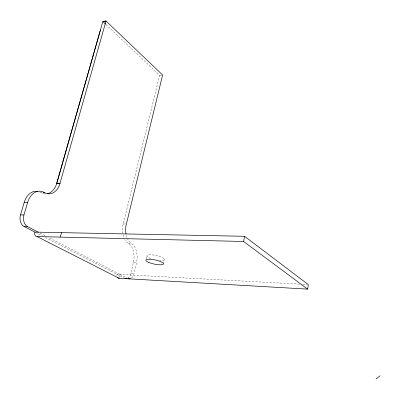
<?xml version="1.0" encoding="UTF-8"?>
<svg xmlns="http://www.w3.org/2000/svg" width="400" height="400" viewBox="0 0 400 400"><rect width="100%" height="100%" fill="white"/><g stroke="black" fill="none" stroke-linecap="round" stroke-linejoin="round"><path stroke-width="0.3" stroke-dasharray="2 1.5" d="M105.985 24.515L159.595 75.32L122.775 225.875A15.01 9.08 -88.3 0 0 123.785 237.37M163.535 263.705L164.5 259.325M146.24 258.725L146.865 255.995M131.55 277.94A7.66 4.605 -85.7 0 0 134 273.45L136.525 262.635A15.325 9.28 -86.5 0 0 131.465 243.49L130.385 242.71A15.05 9.05 -88.4 0 1 127.64 239.04M127.825 278.17A7.64 4.62 -85.7 0 0 130.85 273.285L133.39 262.5A15.285 9.31 -86.4 0 0 128.315 243.4L127.23 242.625A15.01 9.08 -88.3 0 1 124.735 239.46M119.405 277.385L120.125 274.43L48.84 237.625M159.595 75.32L162.61 74.99M39.395 191.83A17.685 12.665 -88.8 0 1 40.945 192.57L42.645 192.54M123.155 223.965L126.32 224M128.315 243.4L131.465 243.485M133.39 262.5L136.525 262.635M299.57 284.13L116.93 274.265L116.825 274.77A4.085 3.075 -61.3 0 0 116.88 276.22M130.85 273.285L134 273.45M302.685 284.295L307.05 284.535M40.945 192.57L42.49 193.3M35.45 232.395L42.655 236.1M45.425 237.52L124.84 278.33M39.96 233.04L45.51 235.905M120.125 274.43L128.01 278.51M45.15 193.875A17.37 12.255 88.1 0 1 43.015 193.48M126.95 237.44A15.05 9.05 -88.4 0 1 126.08 234.305M150.76 258.47A9.025 2.165 12.2 0 1 149.33 254.805A9.025 2.165 12.2 0 1 162.845 257.8A9.025 2.165 12.2 0 1 159.485 260.405"/><path stroke-width="0.6" d="M117.425 277.4A4.085 3.075 -61.3 0 0 118.77 278.255L307.63 289.115L308.295 284.6L244.57 236.295L34.895 232.11L24.11 226.57A8.985 6.525 -87.8 0 1 20.495 214.915L24.255 202.3A17.685 12.665 -88.8 0 1 37.785 191.375M307.63 289.115L243.62 241.485L244.57 236.295M34.895 232.11L34.745 232.68A4.695 3.195 -59.3 0 0 37.045 236.545L119.19 278.31M47.28 193.74A17.37 12.255 88.1 0 0 56.09 185.33L100.41 30.04M38.295 232.18L27.55 226.625A9.015 6.51 -87.9 0 1 23.945 214.93L27.69 202.275A17.74 12.635 -88.9 0 1 44.345 192.515L45.88 193.25A17.425 12.225 88.1 0 0 59.445 185.26L106.03 21.01L102.83 21.525L56.815 183.37L60.125 183.26L56.77 183.34M60.04 237.095L61.72 232.645M376.085 379.025L380 375.76M43.21 192.535L44.345 192.515M24.255 202.3L27.69 202.275M20.495 214.915L23.945 214.93M24.11 226.57L27.55 226.625M37.045 236.545L243.62 241.485M105.535 24.085L102.83 21.525L106.03 21.01L162.61 74.99L125.94 225.92A15.05 9.05 -88.4 0 0 125.995 233.83M126.63 278.62A7.64 4.62 -85.7 0 1 125.42 278.555M130.395 278.64A7.66 4.605 -85.7 0 1 128.01 278.51M148.74 262.405A9.045 2.12 12.2 0 0 163.34 264.23A9.045 2.12 12.2 0 0 151.995 259.4A9.045 2.12 12.2 0 0 148.74 262.405"/></g></svg>
